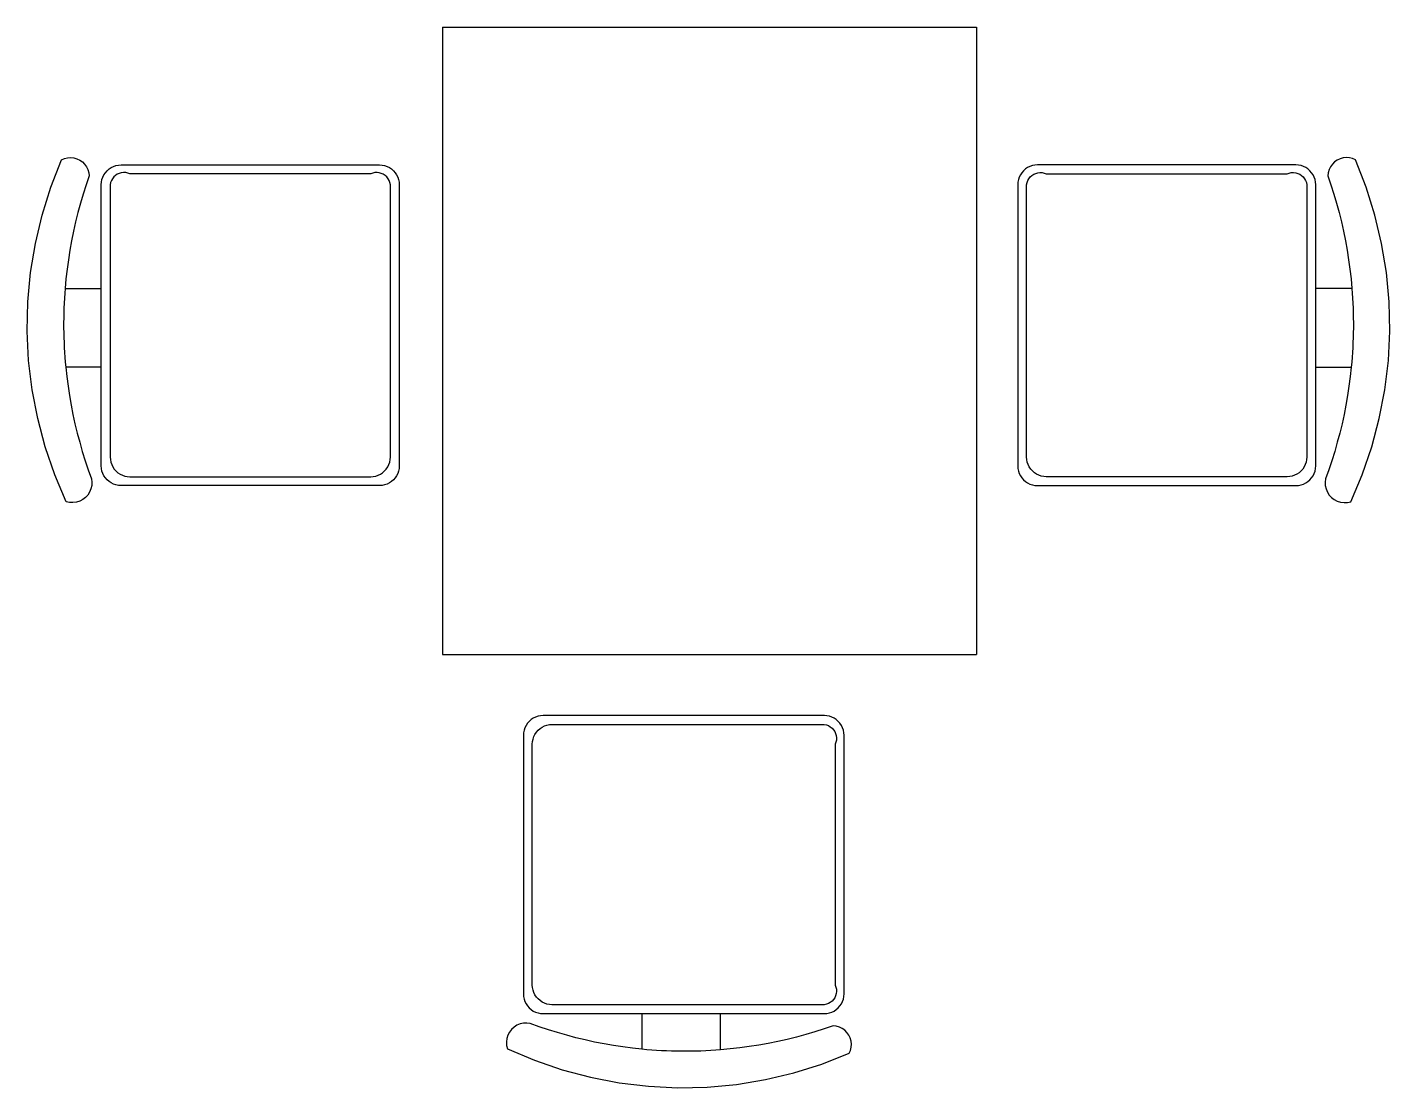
# Model space of a CAD drawing. Header units: centimetres. Extents: x 719 to 924, y 3534 to 3693.
import ezdxf

# ---------------------------------------------------------------- set-up
doc = ezdxf.new("R2010")
doc.units = ezdxf.units.CM

# ---------------------------------------------------------------- blocks, each defined once
blk = doc.blocks.new('A$C049635C9')
for p, q in [((3.39, 47.15), (5, 51.24)), ((5, 51.24), (5.44, 51.42)), ((5.44, 51.42), (5.9, 51.53)), ((5.9, 51.53), (6.37, 51.56)), ((6.37, 51.56), (6.84, 51.51)), ((6.84, 51.51), (7.3, 51.38)), ((7.3, 51.38), (7.73, 51.18)), ((7.73, 51.18), (8.12, 50.9)), ((8.12, 50.9), (8.45, 50.57)), ((8.45, 50.57), (8.73, 50.19)), ((8.73, 50.19), (8.94, 49.76)), ((8.94, 49.76), (9.07, 49.3)), ((9.07, 49.3), (9.13, 48.83)), ((11.34, 48.98), (11.56, 49.3)), ((11.56, 49.3), (11.81, 49.59)), ((11.81, 49.59), (12.1, 49.85)), ((12.1, 49.85), (12.42, 50.06)), ((12.42, 50.06), (12.77, 50.23)), ((12.77, 50.23), (13.13, 50.36)), ((13.33, 49.06), (13.06, 48.88)), ((13.13, 50.36), (13.51, 50.43)), ((13.63, 49.2), (13.33, 49.06)), ((13.51, 50.43), (13.9, 50.46)), ((13.94, 49.29), (13.63, 49.2)), ((13.9, 50.46), (52.65, 50.46)), ((14.27, 49.32), (13.94, 49.29)), ((14.6, 49.31), (14.27, 49.32)), ((14.92, 49.24), (14.6, 49.31)), ((15.22, 49.13), (14.92, 49.24)), ((51.32, 49.13), (15.22, 49.13)), ((51.62, 49.24), (51.32, 49.13)), ((51.94, 49.31), (51.62, 49.24)), ((52.27, 49.32), (51.94, 49.31)), ((52.6, 49.29), (52.27, 49.32)), ((52.91, 49.2), (52.6, 49.29)), ((52.65, 50.46), (53.03, 50.43)), ((53.21, 49.06), (52.91, 49.2)), ((53.03, 50.43), (53.41, 50.36)), ((53.48, 48.88), (53.21, 49.06)), ((53.41, 50.36), (53.77, 50.23)), ((53.77, 50.23), (54.12, 50.06)), ((54.12, 50.06), (54.44, 49.85)), ((54.44, 49.85), (54.73, 49.59)), ((54.73, 49.59), (54.99, 49.3)), ((54.99, 49.3), (55.2, 48.98)), ((2.08, 42.95), (3.39, 47.15)), ((8.66, 47.47), (8.22, 46.1)), ((9.13, 48.83), (8.66, 47.47)), ((10.95, 47.51), (10.97, 47.89)), ((10.95, 31.96), (10.95, 47.51)), ((10.97, 47.89), (11.05, 48.27)), ((11.05, 48.27), (11.17, 48.64)), ((11.17, 48.64), (11.34, 48.98)), ((12.34, 47.81), (12.28, 47.49)), ((12.28, 47.49), (12.28, 6.69)), ((12.45, 48.12), (12.34, 47.81)), ((12.61, 48.4), (12.45, 48.12)), ((12.82, 48.66), (12.61, 48.4)), ((13.06, 48.88), (12.82, 48.66)), ((53.73, 48.66), (53.48, 48.88)), ((53.93, 48.4), (53.73, 48.66)), ((54.09, 48.12), (53.93, 48.4)), ((54.2, 47.81), (54.09, 48.12)), ((54.27, 47.49), (54.2, 47.81)), ((54.27, 6.69), (54.27, 47.49)), ((55.2, 48.98), (55.37, 48.64)), ((55.37, 48.64), (55.49, 48.27)), ((55.49, 48.27), (55.57, 47.89)), ((55.57, 47.89), (55.59, 47.51)), ((55.59, 47.51), (55.59, 5.36)), ((8.22, 46.1), (7.81, 44.71)), ((1.06, 38.67), (2.08, 42.95)), ((7.44, 43.32), (7.09, 41.92)), ((7.81, 44.71), (7.44, 43.32)), ((7.09, 41.92), (6.77, 40.52)), ((6.49, 39.1), (6.23, 37.68)), ((6.77, 40.52), (6.49, 39.1)), ((0.35, 34.33), (1.06, 38.67)), ((6.23, 37.68), (6.01, 36.26)), ((5.81, 34.83), (5.65, 33.4)), ((6.01, 36.26), (5.81, 34.83)), ((-0.06, 29.95), (0.35, 34.33)), ((5.65, 33.4), (5.52, 31.96)), ((5.52, 31.96), (10.95, 31.96)), ((10.95, 20.17), (10.95, 31.96)), ((-0.15, 25.55), (-0.06, 29.95)), ((0.06, 21.15), (-0.15, 25.55)), ((0.58, 16.78), (0.06, 21.15)), ((10.95, 20.17), (5.62, 20.17)), ((5.62, 20.17), (5.77, 18.74)), ((5.77, 18.74), (5.96, 17.32)), ((10.95, 5.36), (10.95, 20.17)), ((1.41, 12.46), (0.58, 16.78)), ((5.96, 17.32), (6.17, 15.9)), ((6.17, 15.9), (6.42, 14.49)), ((6.42, 14.49), (6.69, 13.08)), ((2.54, 8.21), (1.41, 12.46)), ((6.69, 13.08), (7, 11.68)), ((7, 11.68), (7.34, 10.28)), ((7.34, 10.28), (7.71, 8.9)), ((3.97, 4.05), (2.54, 8.21)), ((7.71, 8.9), (8.1, 7.52)), ((8.1, 7.52), (8.53, 6.15)), ((8.53, 6.15), (8.98, 4.79)), ((12.28, 6.69), (12.3, 6.31)), ((12.3, 6.31), (12.38, 5.93)), ((54.17, 5.93), (54.24, 6.31)), ((54.24, 6.31), (54.27, 6.69)), ((8.98, 4.79), (9.47, 3.44)), ((10.97, 4.98), (10.95, 5.36)), ((11.05, 4.6), (10.97, 4.98)), ((11.17, 4.24), (11.05, 4.6)), ((11.34, 3.89), (11.17, 4.24)), ((12.38, 5.93), (12.5, 5.56)), ((12.5, 5.56), (12.67, 5.22)), ((12.67, 5.22), (12.89, 4.9)), ((12.89, 4.9), (13.14, 4.61)), ((13.14, 4.61), (13.43, 4.35)), ((13.43, 4.35), (13.75, 4.14)), ((13.75, 4.14), (14.1, 3.97)), ((52.45, 3.97), (52.79, 4.14)), ((52.79, 4.14), (53.11, 4.35)), ((53.11, 4.35), (53.4, 4.61)), ((53.4, 4.61), (53.66, 4.9)), ((53.66, 4.9), (53.87, 5.22)), ((53.87, 5.22), (54.04, 5.56)), ((54.04, 5.56), (54.17, 5.93)), ((55.37, 4.24), (55.2, 3.89)), ((55.49, 4.6), (55.37, 4.24)), ((55.57, 4.98), (55.49, 4.6)), ((55.59, 5.36), (55.57, 4.98)), ((5.69, 0), (3.97, 4.05)), ((9.51, 2.41), (9.4, 1.91)), ((9.47, 3.44), (9.54, 2.93)), ((9.54, 2.93), (9.51, 2.41)), ((11.56, 3.57), (11.34, 3.89)), ((11.81, 3.28), (11.56, 3.57)), ((12.1, 3.03), (11.81, 3.28)), ((12.42, 2.81), (12.1, 3.03)), ((12.77, 2.64), (12.42, 2.81)), ((13.13, 2.52), (12.77, 2.64)), ((13.51, 2.44), (13.13, 2.52)), ((13.9, 2.42), (13.51, 2.44)), ((52.65, 2.42), (13.9, 2.42)), ((14.1, 3.97), (14.46, 3.85)), ((14.46, 3.85), (14.84, 3.77)), ((14.84, 3.77), (15.22, 3.74)), ((15.22, 3.74), (51.32, 3.74)), ((51.32, 3.74), (51.7, 3.77)), ((51.7, 3.77), (52.08, 3.85)), ((52.08, 3.85), (52.45, 3.97)), ((53.03, 2.44), (52.65, 2.42)), ((53.41, 2.52), (53.03, 2.44)), ((53.77, 2.64), (53.41, 2.52)), ((54.12, 2.81), (53.77, 2.64)), ((54.44, 3.03), (54.12, 2.81)), ((54.73, 3.28), (54.44, 3.03)), ((54.99, 3.57), (54.73, 3.28)), ((55.2, 3.89), (54.99, 3.57)), ((7.71, 0.08), (7.21, -0.07)), ((8.16, 0.31), (7.71, 0.08)), ((8.57, 0.63), (8.16, 0.31)), ((8.92, 1), (8.57, 0.63)), ((9.2, 1.44), (8.92, 1)), ((9.4, 1.91), (9.2, 1.44)), ((6.19, -0.11), (5.69, 0)), ((6.7, -0.14), (6.19, -0.11)), ((7.21, -0.07), (6.7, -0.14))]:
    blk.add_line(p, q)
blk.add_arc((71.85, 26.61), 66.55, 175.3854, 185.5554)
blk = doc.blocks.new('A$C1EAC2A41')
at = {"extrusion": (0, 0, -1), "zscale": -1}
blk.add_blockref('A$C049635C9', (-55.59, 0), dxfattribs=at)
blk = doc.blocks.new('小餐桌椅')
for p, q in [((-40, -26), (-40, -119.97)), ((-40, -26), (40, -26)), ((40, -26), (40, -119.97)), ((-40, -119.97), (40, -119.97))]:
    blk.add_line(p, q)
blk.add_blockref('A$C049635C9', (-102.09, -97.09))
at = {"extrusion": (0, 0, -1), "zscale": -1}
blk.add_blockref('A$C049635C9', (-101.8, -97.09), dxfattribs=at)
at = {"rotation": 270}
blk.add_blockref('A$C1EAC2A41', (-30.29, -129.14), dxfattribs=at)

msp = doc.modelspace()

# ---------------------------------------------------------------- block references
msp.add_blockref('小餐桌椅', (821.59, 3718.51))

doc.saveas('drawing.dxf')
